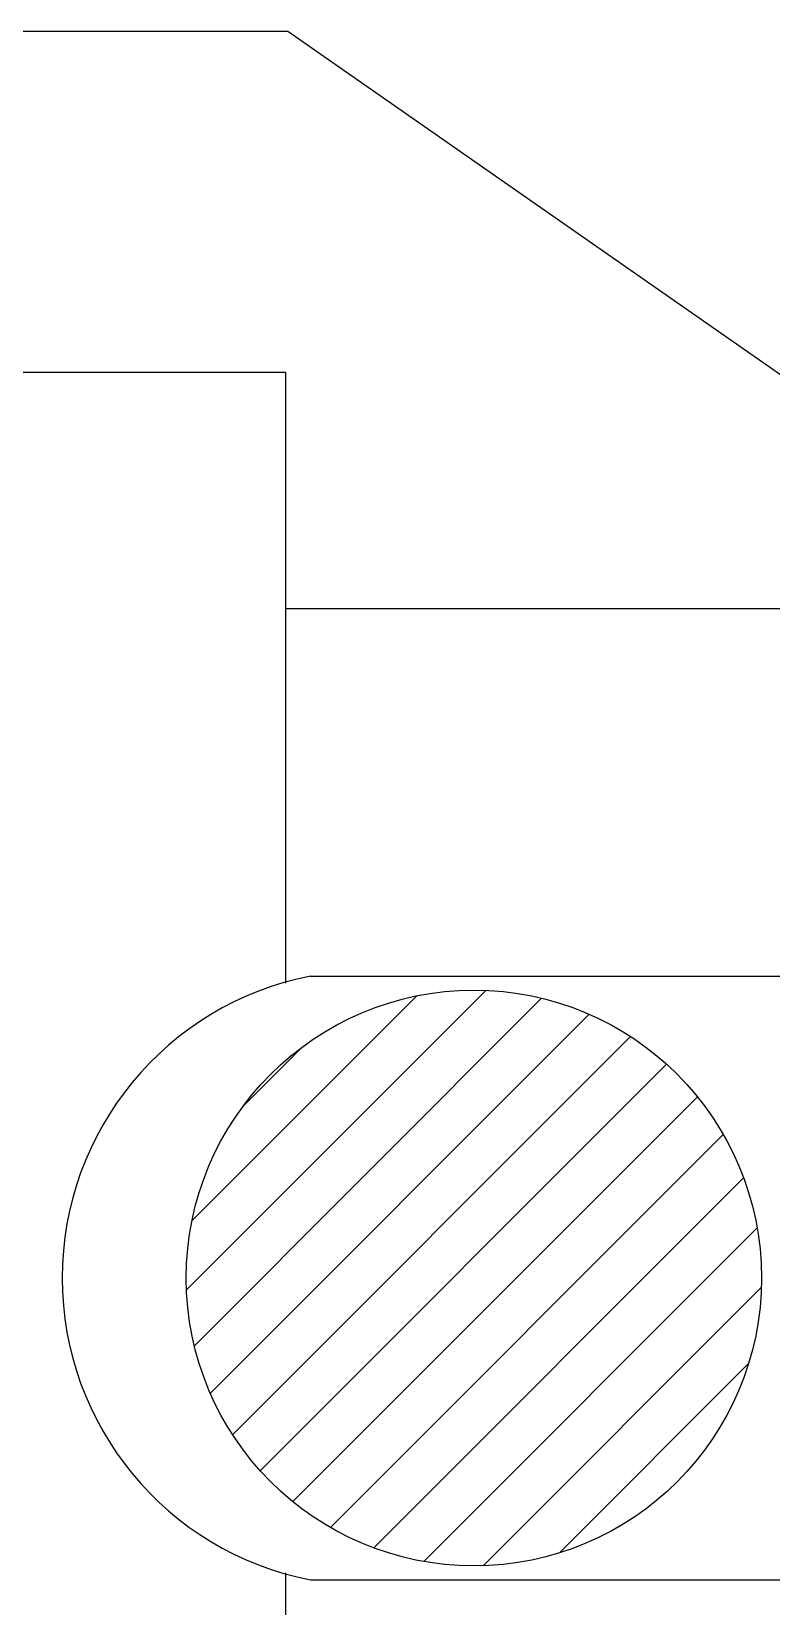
# Model space of a CAD drawing. Extents: x 283.12 to 290.32, y 132.6 to 140.16.
# Drawn here: x 284.44 to 285.175, y 136.742 to 138.307 of the extents above; entities that cross this region are included whole.
import ezdxf

# ---------------------------------------------------------------- set-up
doc = ezdxf.new("R2010")
doc.units = 0
doc.header["$MEASUREMENT"] = 0
doc.layers.add('DETALHES', color=4, linetype='CONTINUOUS')
doc.styles.add('ROMANS', font='romans.shx', dxfattribs={"height": 0.12})
doc.dimstyles.new('TEXTO', dxfattribs={"dimtxt": 0.1, "dimasz": 0.1, "dimexe": 0.1, "dimexo": 0.3, "dimgap": 0.05, "dimtad": 1, "dimdec": 4, "dimtxsty": 'ROMANS', "dimcen": 2.5, "dimclrd": 1, "dimclre": 1, "dimclrt": 3, "dimazin": 3, "dimtfac": 1, "dimtdec": 4, "dimtmove": 0, "dimatfit": 3, "dimtvp": 1, "dimtolj": 1, "dimtzin": 0})

msp = doc.modelspace()

# ---------------------------------------------------------------- linework, layer by layer
at = {"layer": 'DETALHES', "color": 3}
for p, q in [((283.90424, 137.96798), (284.69203, 137.96798)), ((284.69203, 137.96798), (284.69203, 137.36096)), ((285.51796, 137.73297), (284.69203, 137.73297)), ((284.71703, 137.36798), (285.43192, 137.36798)), ((284.69203, 136.77499), (284.69203, 136.16798)), ((284.71703, 136.76798), (285.43192, 136.76798))]:
    msp.add_line(p, q, dxfattribs=at)
at = {"layer": 'DETALHES', "color": 1}
for p, q in [((284.59374, 137.0561), (284.89143, 137.35379)), ((284.59919, 137.12476), (284.82277, 137.34834)), ((284.60153, 137.00068), (284.94685, 137.346)), ((284.84907, 137.34304), (284.84907, 137.34304)), ((284.91228, 137.34304), (284.91228, 137.34304)), ((284.61745, 136.95339), (284.99414, 137.33008)), ((284.63957, 136.9123), (285.03523, 137.30796)), ((284.75425, 137.31143), (284.75425, 137.31143)), ((284.81746, 137.31143), (284.81746, 137.31143)), ((284.88068, 137.31143), (284.88068, 137.31143)), ((284.94389, 137.31143), (284.94389, 137.31143)), ((285.0071, 137.31143), (285.0071, 137.31143)), ((284.65035, 137.23913), (284.7084, 137.29718)), ((284.66701, 136.87653), (285.071, 137.28052)), ((284.72265, 137.27982), (284.72265, 137.27982)), ((284.78586, 137.27982), (284.78586, 137.27982)), ((284.84907, 137.27982), (284.84907, 137.27982)), ((284.91228, 137.27982), (284.91228, 137.27982)), ((284.97549, 137.27982), (284.97549, 137.27982)), ((285.0387, 137.27982), (285.0387, 137.27982)), ((284.69104, 137.24822), (284.69104, 137.24822)), ((284.69944, 136.84575), (285.10178, 137.24809)), ((284.75425, 137.24822), (284.75425, 137.24822)), ((284.81746, 137.24822), (284.81746, 137.24822)), ((284.88068, 137.24822), (284.88068, 137.24822)), ((284.94389, 137.24822), (284.94389, 137.24822)), ((285.0071, 137.24822), (285.0071, 137.24822)), ((285.07031, 137.24822), (285.07031, 137.24822)), ((284.65944, 137.21661), (284.65944, 137.21661)), ((284.72265, 137.21661), (284.72265, 137.21661)), ((284.78586, 137.21661), (284.78586, 137.21661)), ((284.84907, 137.21661), (284.84907, 137.21661)), ((284.91228, 137.21661), (284.91228, 137.21661)), ((284.97549, 137.21661), (284.97549, 137.21661)), ((285.0387, 137.21661), (285.0387, 137.21661)), ((285.10191, 137.21661), (285.10191, 137.21661)), ((284.73692, 136.82002), (285.12751, 137.21061)), ((284.62783, 137.18501), (284.62783, 137.18501)), ((284.69104, 137.18501), (284.69104, 137.18501)), ((284.75425, 137.18501), (284.75425, 137.18501)), ((284.81746, 137.18501), (284.81746, 137.18501)), ((284.88068, 137.18501), (284.88068, 137.18501)), ((284.94389, 137.18501), (284.94389, 137.18501)), ((285.0071, 137.18501), (285.0071, 137.18501)), ((285.07031, 137.18501), (285.07031, 137.18501)), ((285.13352, 137.18501), (285.13352, 137.18501)), ((284.77994, 136.79983), (285.1477, 137.16759)), ((284.65944, 137.1534), (284.65944, 137.1534)), ((284.72265, 137.1534), (284.72265, 137.1534)), ((284.78586, 137.1534), (284.78586, 137.1534)), ((284.84907, 137.1534), (284.84907, 137.1534)), ((284.91228, 137.1534), (284.91228, 137.1534)), ((284.97549, 137.1534), (284.97549, 137.1534)), ((285.0387, 137.1534), (285.0387, 137.1534)), ((285.10191, 137.1534), (285.10191, 137.1534)), ((284.62783, 137.1218), (284.62783, 137.1218)), ((284.69104, 137.1218), (284.69104, 137.1218)), ((284.75425, 137.1218), (284.75425, 137.1218)), ((284.81746, 137.1218), (284.81746, 137.1218)), ((284.88068, 137.1218), (284.88068, 137.1218)), ((284.94389, 137.1218), (284.94389, 137.1218)), ((285.0071, 137.1218), (285.0071, 137.1218)), ((285.07031, 137.1218), (285.07031, 137.1218)), ((285.13352, 137.1218), (285.13352, 137.1218)), ((284.82963, 136.78631), (285.16122, 137.1179)), ((284.65944, 137.09019), (284.65944, 137.09019)), ((284.72265, 137.09019), (284.72265, 137.09019)), ((284.78586, 137.09019), (284.78586, 137.09019)), ((284.84907, 137.09019), (284.84907, 137.09019)), ((284.91228, 137.09019), (284.91228, 137.09019)), ((284.97549, 137.09019), (284.97549, 137.09019)), ((285.0387, 137.09019), (285.0387, 137.09019)), ((285.10191, 137.09019), (285.10191, 137.09019)), ((284.62783, 137.05859), (284.62783, 137.05859)), ((284.69104, 137.05859), (284.69104, 137.05859)), ((284.75425, 137.05859), (284.75425, 137.05859)), ((284.81746, 137.05859), (284.81746, 137.05859)), ((284.88068, 137.05859), (284.88068, 137.05859)), ((284.88859, 136.78206), (285.16547, 137.05894)), ((284.94389, 137.05859), (284.94389, 137.05859)), ((285.0071, 137.05859), (285.0071, 137.05859)), ((285.07031, 137.05859), (285.07031, 137.05859)), ((285.13352, 137.05859), (285.13352, 137.05859)), ((284.65944, 137.02698), (284.65944, 137.02698)), ((284.72265, 137.02698), (284.72265, 137.02698)), ((284.78586, 137.02698), (284.78586, 137.02698)), ((284.84907, 137.02698), (284.84907, 137.02698)), ((284.91228, 137.02698), (284.91228, 137.02698)), ((284.97549, 137.02698), (284.97549, 137.02698)), ((285.0387, 137.02698), (285.0387, 137.02698)), ((285.10191, 137.02698), (285.10191, 137.02698)), ((284.62783, 136.99538), (284.62783, 136.99538)), ((284.69104, 136.99538), (284.69104, 136.99538)), ((284.75425, 136.99538), (284.75425, 136.99538)), ((284.81746, 136.99538), (284.81746, 136.99538)), ((284.88068, 136.99538), (284.88068, 136.99538)), ((284.94389, 136.99538), (284.94389, 136.99538)), ((285.0071, 136.99538), (285.0071, 136.99538)), ((285.07031, 136.99538), (285.07031, 136.99538)), ((285.13352, 136.99538), (285.13352, 136.99538)), ((284.96459, 136.79485), (285.15268, 136.98294)), ((284.65944, 136.96377), (284.65944, 136.96377)), ((284.72265, 136.96377), (284.72265, 136.96377)), ((284.78586, 136.96377), (284.78586, 136.96377)), ((284.84907, 136.96377), (284.84907, 136.96377)), ((284.91228, 136.96377), (284.91228, 136.96377)), ((284.97549, 136.96377), (284.97549, 136.96377)), ((285.0387, 136.96377), (285.0387, 136.96377)), ((285.10191, 136.96377), (285.10191, 136.96377)), ((284.62783, 136.93217), (284.62783, 136.93217)), ((284.69104, 136.93217), (284.69104, 136.93217)), ((284.75425, 136.93217), (284.75425, 136.93217)), ((284.81746, 136.93217), (284.81746, 136.93217)), ((284.88068, 136.93217), (284.88068, 136.93217)), ((284.94389, 136.93217), (284.94389, 136.93217)), ((285.0071, 136.93217), (285.0071, 136.93217)), ((285.07031, 136.93217), (285.07031, 136.93217)), ((284.65944, 136.90056), (284.65944, 136.90056)), ((284.72265, 136.90056), (284.72265, 136.90056)), ((284.78586, 136.90056), (284.78586, 136.90056)), ((284.84907, 136.90056), (284.84907, 136.90056)), ((284.91228, 136.90056), (284.91228, 136.90056)), ((284.97549, 136.90056), (284.97549, 136.90056)), ((285.0387, 136.90056), (285.0387, 136.90056)), ((285.10191, 136.90056), (285.10191, 136.90056)), ((284.69104, 136.86896), (284.69104, 136.86896)), ((284.75425, 136.86896), (284.75425, 136.86896)), ((284.81746, 136.86896), (284.81746, 136.86896)), ((284.88068, 136.86896), (284.88068, 136.86896)), ((284.94389, 136.86896), (284.94389, 136.86896)), ((285.0071, 136.86896), (285.0071, 136.86896)), ((285.07031, 136.86896), (285.07031, 136.86896)), ((284.72265, 136.83735), (284.72265, 136.83735)), ((284.78586, 136.83735), (284.78586, 136.83735)), ((284.84907, 136.83735), (284.84907, 136.83735)), ((284.91228, 136.83735), (284.91228, 136.83735)), ((284.97549, 136.83735), (284.97549, 136.83735)), ((285.0387, 136.83735), (285.0387, 136.83735)), ((284.81746, 136.80575), (284.81746, 136.80575)), ((284.88068, 136.80575), (284.88068, 136.80575)), ((284.94389, 136.80575), (284.94389, 136.80575))]:
    msp.add_line(p, q, dxfattribs=at)
at = {"layer": 'DETALHES', "color": 2}
msp.add_line((284.59623, 137.09019), (284.59623, 137.09019), dxfattribs=at)
at = {"layer": 'DETALHES', "color": 3}
msp.add_circle((284.87955, 137.06798), 0.28606, dxfattribs=at)
msp.add_arc((284.77577, 137.06798), 0.3057, 101.07818, 258.92182, dxfattribs=at)

# ---------------------------------------------------------------- leaders
at = {"layer": 'DETALHES', "color": 1, "annotation_type": 0, "has_hookline": 1, "hookline_direction": 1, "text_width": 1.42381}
msp.add_leader([(285.51796, 137.73297), (284.69443, 138.30667), (284.59443, 138.30667)], dimstyle='TEXTO', dxfattribs=at)

doc.saveas('drawing.dxf')
